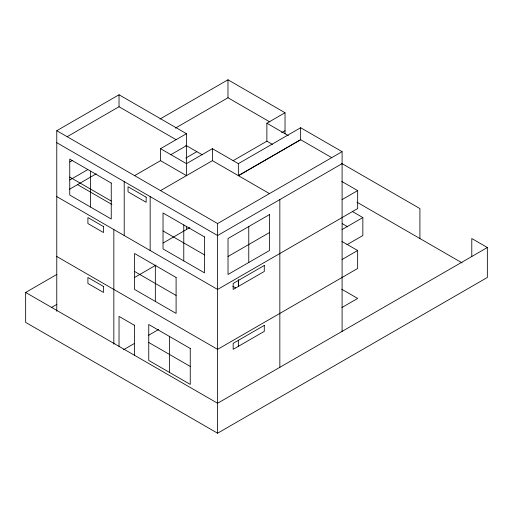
<?xml version="1.0" encoding="UTF-8"?>
<svg xmlns="http://www.w3.org/2000/svg" width="513" height="513" viewBox="0 0 513 513"><rect width="100%" height="100%" fill="white"/><g stroke="black" fill="none" stroke-linecap="round" stroke-linejoin="round"><path stroke-width="0.77" d="M238.353 286.254L238.365 279.874M238.468 175.702L300.637 139.716L300.637 127.731L238.346 163.653L212.408 148.674L186.469 163.653L160.531 148.674L160.531 160.659L134.496 175.69M56.776 311.276L56.776 130.706L119.029 94.764L186.469 133.701L186.469 175.632L160.531 160.659M67.152 136.695L119.029 106.742L176.145 139.722M69.813 161.993L72.577 160.396M159.966 119.048L227.971 79.791L285.029 112.738L285.029 133.874M69.813 179.967L87.794 169.585M69.229 189.412L96.2 173.836M175.401 128.109L227.971 97.759L269.909 121.972M160.531 148.674L186.469 133.701M170.765 154.746L186.469 145.679M185.777 158.062L196.845 151.675M233.114 160.678L266.875 141.19L266.875 123.216L285.029 112.738M160.428 190.663L212.408 160.659L269.498 193.619M281.669 132.649L285.029 130.706M471.787 256.66L471.787 238.532L487.35 247.516L487.35 277.469L217.595 433.209L25.65 322.395L25.65 292.442L56.853 274.423M51.306 307.576L56.853 304.376M163.172 242.995L189.881 227.573M56.776 130.706L217.595 223.553L342.094 151.668L342.094 331.449M134.592 277.462L156.035 265.086M342.094 163.653L217.595 235.531L56.776 142.685M228.022 256.487L269.524 232.53M342.094 199.595L357.657 190.605L357.657 208.579L217.595 289.447L56.776 196.601M123.524 349.744L134.592 343.357M148.353 335.412L158.677 329.455M342.094 229.542L362.845 217.563L362.845 235.538L346.935 244.72M342.094 259.495L357.657 250.511L357.657 268.479L217.595 349.347L56.776 256.5M341.902 307.531L357.657 298.431L341.748 289.249M487.35 247.516L217.595 403.256L25.65 292.442M300.637 127.731L342.094 151.668M331.731 157.664L300.637 139.716L238.346 175.632L238.346 163.653M341.748 163.455L419.91 208.579L419.91 238.532M266.875 123.216L288.319 135.599M341.761 181.429L357.657 190.605M266.875 141.19L272.409 144.384M356.965 202.193L462.104 262.893M352.514 211.6L362.845 217.563M342.19 223.61L347.699 226.791M185.777 145.282L202.302 154.823M341.959 241.443L357.657 250.511M69.749 177.081L111.25 201.038M163.025 230.94L204.527 254.903M77.527 184.616L111.905 204.463M232.864 286.286L235.602 287.864M134.592 271.473L176.094 295.437M134.592 325.389L119.029 316.399L119.029 346.467M148.751 342.479L190.252 366.436M279.841 199.595L279.841 367.391M248.773 226.534L248.773 262.476M238.468 279.931L238.468 286.325M238.346 340.254L238.346 346.602M227.971 79.791L227.971 97.759M217.595 223.553L217.595 433.209M212.408 148.674L212.408 160.659M186.469 226.374L186.469 229.542M183.776 224.951L183.776 260.893M169.502 336.483L169.502 372.425M155.343 265.484L155.343 301.426M150.155 196.594L150.155 250.511M134.592 325.101L134.592 355.451M124.217 181.621L124.217 235.531M119.029 94.764L119.029 106.742M113.841 229.542L113.841 344.223M90.5 171.092L90.5 207.034M269.524 214.556L228.022 238.519L228.022 274.461L269.524 250.498L269.524 214.556M264.278 265.484L233.159 283.452L233.159 289.447L264.278 271.473L264.278 265.484M264.278 325.389L233.159 343.357L233.159 349.347L264.278 331.379L264.278 325.389M146.154 197.197L128.026 186.732L128.026 191.817L146.154 202.282L146.154 197.197M111.25 183.07L69.749 159.107L69.749 195.049L111.25 219.013L111.25 183.07M204.527 236.929L163.025 212.972L163.025 248.914L204.527 272.871L204.527 236.929M103.466 226.547L87.903 217.563L87.903 223.553L103.466 232.536L103.466 226.547M176.094 277.462L134.592 253.505L134.592 289.447L176.094 313.405L176.094 277.462M103.466 286.453L87.903 277.462L87.903 283.458L103.466 292.442L103.466 286.453M190.252 348.468L148.751 324.505L148.751 360.447L190.252 384.41L190.252 348.468"/></g></svg>
